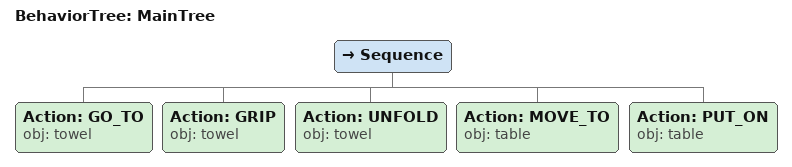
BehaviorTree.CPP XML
<root main_tree_to_execute="MainTree">
  <BehaviorTree ID="MainTree">
    <Sequence>
      <!-- Go to towel -->
      <Action ID="GO_TO" obj="towel" />
      <!-- Grip towel -->
      <Action ID="GRIP" obj="towel" />
      <!-- Unfold towel -->
      <Action ID="UNFOLD" obj="towel" />
      <!-- Move to table -->
      <Action ID="MOVE_TO" obj="table" />
      <!-- Put on table -->
      <Action ID="PUT_ON" obj="table" />
    </Sequence>
  </BehaviorTree>
</root>
